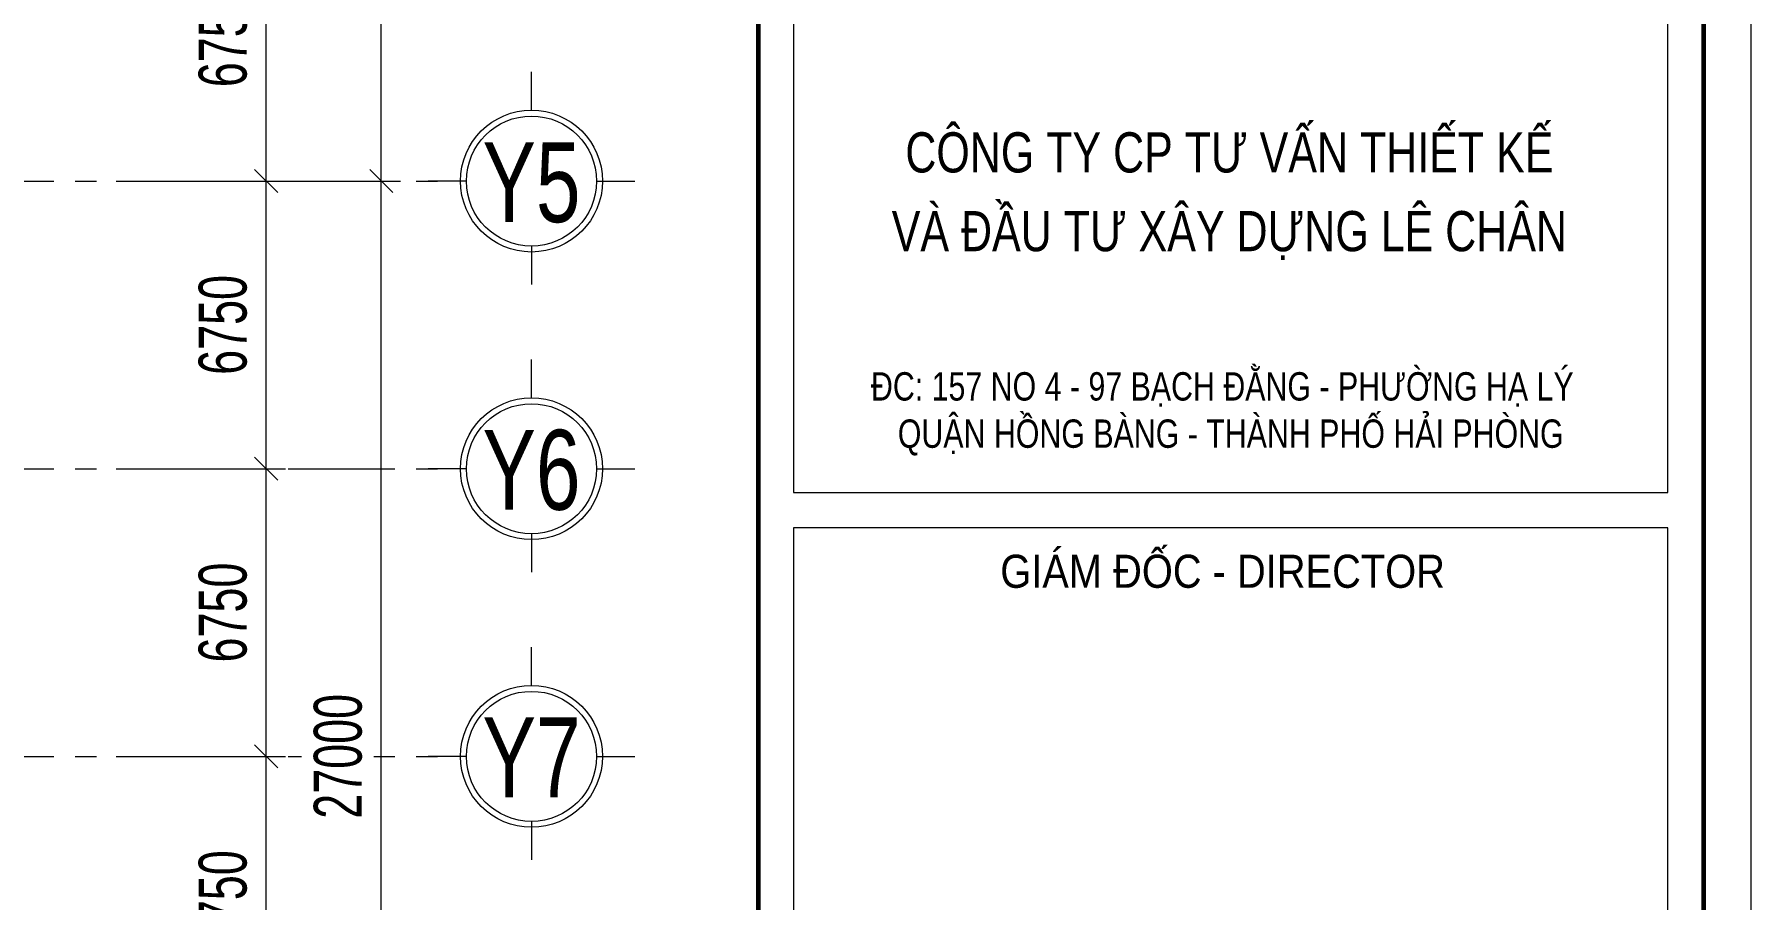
# Model space of a CAD drawing. Header units: inches. Extents: x 541671 to 837720, y 76128 to 1008472.
# Drawn here: x 797458 to 837720, y 471274 to 491582 of the extents above; entities that cross this region are included whole.
import ezdxf
from ezdxf.enums import TextEntityAlignment as Align

# ---------------------------------------------------------------- set-up
doc = ezdxf.new("R2010")
doc.units = ezdxf.units.IN
doc.header["$MEASUREMENT"] = 0
doc.header["$PDMODE"] = 32
doc.header["$PDSIZE"] = -1
doc.linetypes.add('CENTERX2', pattern=[4, 2.5, -0.5, 0.5, -0.5])
doc.linetypes.add('DASHDOT', pattern=[1, 0.5, -0.25, 0, -0.25])
doc.layers.get('0').update_dxf_attribs({"lineweight": 18})
doc.layers.add('DIM', color=1, linetype='Continuous')
doc.layers.add('Khungten_LCDI', color=7, linetype='Continuous')
for name, color, linetype, lineweight in [('ISO', 153, 'Continuous', 15), ('KICHTHUOC', 4, 'Continuous', 18), ('LC ISO', 153, 'Continuous', 13), ('LC Net thay', 7, 'Continuous', 25), ('LC Net truc', 79, 'DASHDOT', 13), ('LC Text1', 3, 'Continuous', 20)]:
    doc.layers.add(name, color=color, linetype=linetype, lineweight=lineweight)
doc.styles.add('Khungten', font='VHAVAN_2.TTF', dxfattribs={"width": 0.8, "height": 5000})
doc.styles.add('LC 1', font='VHAVANB_2.TTF')
doc.styles.add('Title', font='VHAVAN_2.TTF', dxfattribs={"width": 0.8})
doc.styles.add('VNISHX', font='vn_vni.shx', dxfattribs={"width": 0.7})
doc.dimstyles.new('DDC_2', dxfattribs={"dimscale": 10, "dimtxt": 2.5, "dimasz": 1.2, "dimexe": 1, "dimexo": 1, "dimgap": 1, "dimtad": 1, "dimdec": 0, "dimzin": 0, "dimdsep": 46, "dimtxsty": 'VNISHX', "dimblk": 'OBLIQUE', "dimcen": 1, "dimdle": 1, "dimclrd": 8, "dimclre": 8, "dimclrt": 3, "dimaunit": 1, "dimadec": 0, "dimazin": 0, "dimtfac": 1, "dimtdec": 0, "dimtix": 1, "dimtmove": 1, "dimatfit": 3, "dimfxl": 4, "dimtvp": 2.25, "dimtfill": 1, "dimtolj": 1, "dimtzin": 0, "dimarcsym": 0})

# ---------------------------------------------------------------- blocks, each defined once
blk = doc.blocks.new('lcdi fix')
at = {"layer": 'Defpoints', "lineweight": 0}
blk.add_lwpolyline([(-1200, -14850), (-1200, 14850), (40800, 14850), (40800, -14850)], close=True, dxfattribs=at)
at = {"layer": 'Khungten_LCDI', "color": 5, "lineweight": 60}
blk.add_line((36600, 14650), (36600, -14650), dxfattribs=at)
at = {"layer": 'Khungten_LCDI', "color": 5, "lineweight": 25}
blk.add_line((40600, -14650), (40600, 14650), dxfattribs=at)
at = {"layer": 'Khungten_LCDI', "color": 5, "lineweight": 60}
blk.add_lwpolyline([(0, -14650), (0, 14650), (40600, 14650), (40600, -14650)], close=True, dxfattribs=at)
at = {"layer": 'Khungten_LCDI', "color": 9, "lineweight": 15}
for points in [[(36750, 2587.2), (40450, 2587.2), (40450, 6561.5), (36750, 6561.5)], [(36750, 446.3), (40450, 446.3), (40450, 2437.2), (36750, 2437.2)]]:
    blk.add_lwpolyline(points, close=True, dxfattribs=at)
at = {"color": 7}
for s, height, style, width, p in [('c«ng ty cp t\xad vÊn thiÕt kÕ', 170, 'Title', 0.8, (38594.2, 3941.9)), ('vµ ®Çu t\xad x©y dùng lª ch©n', 170, 'Title', 0.8, (38594.2, 3608.6)), ('gi¸m ®èc - director', 140, 'Khungten', 0.9, (38565.6, 2183.9))]:
    blk.add_text(s, height=height, dxfattribs=dict(at, style=style, width=width)).set_placement(p, align=Align.CENTER)
at = {"color": 7, "insert": (38600, 3096.5), "char_height": 120, "attachment_point": 2, "style": 'Khungten'}
blk.add_mtext_dynamic_manual_height_columns('®c: 157 no 4 - 97 b¹ch ®»ng - ph\xadêng h¹ lý   quËn hång bµng - thµnh phè h¶i phßng ', width=3421.652, gutter_width=25, heights=[0], dxfattribs=at)
at = {"color": 7, "style": 'Khungten', "width": 0.8}
for tag, p in [('REVISION', (39498.8, -10746.3)), ('NGAYHT', (39546.1, -11609.4))]:
    blk.add_attdef(tag, text='', height=200, dxfattribs=at).set_placement(p, align=Align.CENTER)
at = {"layer": 'LC Text1', "style": 'Title', "width": 1.824646}
for tag, p, p2 in [('TENBANVE1', (36912.7, -8885.8), (40339.1, -8885.8)), ('TENBANVE2', (36912.7, -9562.5), (40339.1, -9562.5))]:
    blk.add_attdef(tag, text='', height=250, dxfattribs=at).set_placement(p, p2, align=Align.FIT)
at = {"layer": 'LC Text1', "style": 'Title', "width": 0.7}
blk.add_attdef('SOBANVE', text='', height=250, dxfattribs=at).set_placement((39562, -13896.2), align=Align.CENTER)
blk = doc.blocks.new('_Oblique')
at = {"color": 0, "linetype": 'ByBlock', "lineweight": -2}
blk.add_line((-0.5, -0.5), (0.5, 0.5), dxfattribs=at)
blk = doc.blocks.new('*D86')
at = {"layer": 'Defpoints', "color": 0, "ltscale": 10, "transparency": 16777216}
for p in [(69948, -13500), (73915, -13500), (69948, -20250)]:
    blk.add_point(p, dxfattribs=at)
at = {"layer": 'DIM', "color": 8, "linetype": 'Continuous', "lineweight": -2, "ltscale": 10, "transparency": 16777216}
for p, q in [((73915, -20700), (73915, -13050)), ((70398, -13500), (74365, -13500)), ((70398, -20250), (74365, -20250))]:
    blk.add_line(p, q, dxfattribs=at)
at = {"layer": 'DIM', "color": 8, "lineweight": -2, "ltscale": 10, "transparency": 16777216, "xscale": 540, "yscale": 540, "zscale": 540}
for p, rotation in [((73915, -13500), 90), ((73915, -20250), 270)]:
    blk.add_blockref('_Oblique', p, dxfattribs=dict(at, rotation=rotation))
at = {"layer": 'DIM', "color": 3, "ltscale": 10, "transparency": 16777216, "insert": (72902, -16875), "char_height": 1125, "attachment_point": 5, "rotation": 90, "style": 'VNISHX', "bg_fill": 3, "box_fill_scale": 1.25, "bg_fill_color": 256, "bg_fill_true_color": 13158600, "bg_fill_transparency": 0}
blk.add_mtext('\\A1;6750', dxfattribs=at)
blk = doc.blocks.new('*D87')
at = {"layer": 'Defpoints', "color": 0, "ltscale": 10, "transparency": 16777216}
for p in [(69948, -6750), (73915, -6750), (69948, -13500)]:
    blk.add_point(p, dxfattribs=at)
at = {"layer": 'DIM', "color": 8, "linetype": 'Continuous', "lineweight": -2, "ltscale": 10, "transparency": 16777216}
for p, q in [((73915, -13950), (73915, -6300)), ((70398, -6750), (74365, -6750)), ((70398, -13500), (74365, -13500))]:
    blk.add_line(p, q, dxfattribs=at)
at = {"layer": 'DIM', "color": 8, "lineweight": -2, "ltscale": 10, "transparency": 16777216, "xscale": 540, "yscale": 540, "zscale": 540}
for p, rotation in [((73915, -6750), 90), ((73915, -13500), 270)]:
    blk.add_blockref('_Oblique', p, dxfattribs=dict(at, rotation=rotation))
at = {"layer": 'DIM', "color": 3, "ltscale": 10, "transparency": 16777216, "insert": (72902, -10125), "char_height": 1125, "attachment_point": 5, "rotation": 90, "style": 'VNISHX', "bg_fill": 3, "box_fill_scale": 1.25, "bg_fill_color": 256, "bg_fill_true_color": 13158600, "bg_fill_transparency": 0}
blk.add_mtext('\\A1;6750', dxfattribs=at)
blk = doc.blocks.new('*D88')
at = {"layer": 'Defpoints', "color": 0, "ltscale": 10, "transparency": 16777216}
for p in [(69948, 0), (73915, 0), (69948, -6750)]:
    blk.add_point(p, dxfattribs=at)
at = {"layer": 'DIM', "color": 8, "linetype": 'Continuous', "lineweight": -2, "ltscale": 10, "transparency": 16777216}
for p, q in [((73915, -7200), (73915, 450)), ((70398, 0), (74365, 0)), ((70398, -6750), (74365, -6750))]:
    blk.add_line(p, q, dxfattribs=at)
at = {"layer": 'DIM', "color": 8, "lineweight": -2, "ltscale": 10, "transparency": 16777216, "xscale": 540, "yscale": 540, "zscale": 540}
for p, rotation in [((73915, 0), 90), ((73915, -6750), 270)]:
    blk.add_blockref('_Oblique', p, dxfattribs=dict(at, rotation=rotation))
at = {"layer": 'DIM', "color": 3, "ltscale": 10, "transparency": 16777216, "insert": (72902, -3375), "char_height": 1125, "attachment_point": 5, "rotation": 90, "style": 'VNISHX', "bg_fill": 3, "box_fill_scale": 1.25, "bg_fill_color": 256, "bg_fill_true_color": 13158600, "bg_fill_transparency": 0}
blk.add_mtext('\\A1;6750', dxfattribs=at)
blk = doc.blocks.new('*D89')
at = {"layer": 'Defpoints', "color": 0, "ltscale": 10, "transparency": 16777216}
for p in [(69948, 6750), (73915, 6750), (69948, 0)]:
    blk.add_point(p, dxfattribs=at)
at = {"layer": 'DIM', "color": 8, "linetype": 'Continuous', "lineweight": -2, "ltscale": 10, "transparency": 16777216}
for p, q in [((73915, -450), (73915, 7200)), ((70398, 6750), (74365, 6750)), ((70398, 0), (74365, 0))]:
    blk.add_line(p, q, dxfattribs=at)
at = {"layer": 'DIM', "color": 8, "lineweight": -2, "ltscale": 10, "transparency": 16777216, "xscale": 540, "yscale": 540, "zscale": 540}
for p, rotation in [((73915, 6750), 90), ((73915, 0), 270)]:
    blk.add_blockref('_Oblique', p, dxfattribs=dict(at, rotation=rotation))
at = {"layer": 'DIM', "color": 3, "ltscale": 10, "transparency": 16777216, "insert": (72902, 3375), "char_height": 1125, "attachment_point": 5, "rotation": 90, "style": 'VNISHX', "bg_fill": 3, "box_fill_scale": 1.25, "bg_fill_color": 256, "bg_fill_true_color": 13158600, "bg_fill_transparency": 0}
blk.add_mtext('\\A1;6750', dxfattribs=at)
blk = doc.blocks.new('*D92')
at = {"layer": 'Defpoints', "color": 0, "ltscale": 10, "transparency": 16777216}
for p in [(69948, 0), (76615, 0), (69948, -27000)]:
    blk.add_point(p, dxfattribs=at)
at = {"layer": 'DIM', "color": 8, "linetype": 'Continuous', "lineweight": -2, "ltscale": 10, "transparency": 16777216}
for p, q in [((76615, -27450), (76615, 450)), ((70398, 0), (77065, 0)), ((70398, -27000), (77065, -27000))]:
    blk.add_line(p, q, dxfattribs=at)
at = {"layer": 'DIM', "color": 8, "lineweight": -2, "ltscale": 10, "transparency": 16777216, "xscale": 540, "yscale": 540, "zscale": 540}
for p, rotation in [((76615, 0), 90), ((76615, -27000), 270)]:
    blk.add_blockref('_Oblique', p, dxfattribs=dict(at, rotation=rotation))
at = {"layer": 'DIM', "color": 3, "ltscale": 10, "transparency": 16777216, "insert": (75602, -13500), "char_height": 1125, "attachment_point": 5, "rotation": 90, "style": 'VNISHX', "bg_fill": 3, "box_fill_scale": 1.25, "bg_fill_color": 256, "bg_fill_true_color": 13158600, "bg_fill_transparency": 0}
blk.add_mtext('\\A1;27000', dxfattribs=at)
blk = doc.blocks.new('*D93')
at = {"layer": 'Defpoints', "color": 0, "ltscale": 10, "transparency": 16777216}
for p in [(69948, 27000), (76615, 27000), (69948, 0)]:
    blk.add_point(p, dxfattribs=at)
at = {"layer": 'DIM', "color": 8, "linetype": 'Continuous', "lineweight": -2, "ltscale": 10, "transparency": 16777216}
for p, q in [((76615, -450), (76615, 27450)), ((70398, 27000), (77065, 27000)), ((70398, 0), (77065, 0))]:
    blk.add_line(p, q, dxfattribs=at)
at = {"layer": 'DIM', "color": 8, "lineweight": -2, "ltscale": 10, "transparency": 16777216, "xscale": 540, "yscale": 540, "zscale": 540}
for p, rotation in [((76615, 27000), 90), ((76615, 0), 270)]:
    blk.add_blockref('_Oblique', p, dxfattribs=dict(at, rotation=rotation))
at = {"layer": 'DIM', "color": 3, "ltscale": 10, "transparency": 16777216, "insert": (75602, 13500), "char_height": 1125, "attachment_point": 5, "rotation": 90, "style": 'VNISHX', "bg_fill": 3, "box_fill_scale": 1.25, "bg_fill_color": 256, "bg_fill_true_color": 13158600, "bg_fill_transparency": 0}
blk.add_mtext('\\A1;27000', dxfattribs=at)
blk = doc.blocks.new('TTRUC')
at = {"layer": 'ISO'}
for p, q in [((0, 6.95), (0, 10.71)), ((-6.37, 0), (-10.13, 0)), ((6.37, 0), (10.13, 0)), ((0, -6.37), (0, -10.13))]:
    blk.add_line(p, q, dxfattribs=at)
blk.add_circle((0, 0), 6.37, dxfattribs=at)
at = {"layer": 'KICHTHUOC'}
blk.add_circle((0, 0), 6.95, dxfattribs=at)
blk = doc.blocks.new('MBM')
at = {"layer": 'LC Net truc', "linetype": 'CENTERX2', "ltscale": 1000}
for p, q in [((-109567.1, 0), (78282.9, 0)), ((-109567.1, -6750), (78282.9, -6750)), ((-109567.1, -13500), (78282.9, -13500))]:
    blk.add_line(p, q, dxfattribs=at)
at = {"layer": 'LC ISO', "xscale": 239.5286285934419, "yscale": 239.5286285934419, "zscale": 239.5286285934419}
for p in [(80139.3, 0), (80139.3, -6750), (80139.3, -13500)]:
    blk.add_blockref('TTRUC', p, dxfattribs=at)
at = {"layer": 'LC Text1', "ltscale": 0.2, "style": 'LC 1', "width": 0.75}
for s, p in [('y5', (80139.3, -1525.8)), ('y6', (80139.3, -8275.8)), ('y7', (80139.3, -15025.8))]:
    blk.add_text(s, height=1875.51, dxfattribs=at).set_placement(p, align=Align.BOTTOM_CENTER)
at = {"layer": 'DIM', "color": 4, "ltscale": 10}
dim = blk.add_linear_dim(base=(73914.7, -13500), p1=(69947.6, -20250), p2=(69947.6, -13500), angle=90, dimstyle='DDC_2', override={"dimscale": 450, "dimfxl": 650, "dimfxlon": 1, "dimarcsym": 2}, dxfattribs=at)
dim.commit()
dim.dimension.update_dxf_attribs({"geometry": '*D86', "text_midpoint": (72902.2, -16875)})
dim = blk.add_linear_dim(base=(73914.7, -6750), p1=(69947.6, -13500), p2=(69947.6, -6750), angle=90, dimstyle='DDC_2', override={"dimscale": 450, "dimfxl": 650, "dimfxlon": 1, "dimarcsym": 2}, dxfattribs=at)
dim.commit()
dim.dimension.update_dxf_attribs({"geometry": '*D87', "text_midpoint": (72902.2, -10125)})
dim = blk.add_linear_dim(base=(73914.7, 0), p1=(69947.6, -6750), p2=(69947.6, 0), angle=90, dimstyle='DDC_2', override={"dimscale": 450, "dimfxl": 650, "dimfxlon": 1, "dimarcsym": 2}, dxfattribs=at)
dim.commit()
dim.dimension.update_dxf_attribs({"geometry": '*D88', "text_midpoint": (72902.2, -3375)})
dim = blk.add_linear_dim(base=(73914.7, 6750), p1=(69947.6, 0), p2=(69947.6, 6750), angle=90, dimstyle='DDC_2', override={"dimscale": 450, "dimfxl": 650, "dimfxlon": 1, "dimarcsym": 2}, dxfattribs=at)
dim.commit()
dim.dimension.update_dxf_attribs({"geometry": '*D89', "text_midpoint": (72902.2, 3375)})
dim = blk.add_linear_dim(base=(76614.7, 0), p1=(69947.6, -27000), p2=(69947.6, 0), angle=90, dimstyle='DDC_2', override={"dimscale": 450, "dimfxl": 650, "dimfxlon": 1, "dimarcsym": 2}, dxfattribs=at)
dim.commit()
dim.dimension.update_dxf_attribs({"geometry": '*D92', "text_midpoint": (75602.2, -13500)})
dim = blk.add_linear_dim(base=(76614.7, 27000), p1=(69947.6, 0), p2=(69947.6, 27000), angle=90, dimstyle='DDC_2', override={"dimscale": 450, "dimfxl": 650, "dimfxlon": 1, "dimarcsym": 2}, dxfattribs=at)
dim.commit()
dim.dimension.update_dxf_attribs({"geometry": '*D93', "text_midpoint": (75602.2, 13500)})

msp = doc.modelspace()

# ---------------------------------------------------------------- block references
at = {"layer": 'LC Net thay', "xscale": 5.543999978195854, "yscale": 5.543999978195854, "zscale": 5.543999978195854}
msp.add_blockref('lcdi fix', (611524.8, 466485.8), dxfattribs=at)

# ---------------------------------------------------------------- next in the draw order: block references
at = {"layer": 'LC Net truc'}
msp.add_blockref('MBM', (728981.2, 488137.8), dxfattribs=at)

doc.saveas('drawing.dxf')
